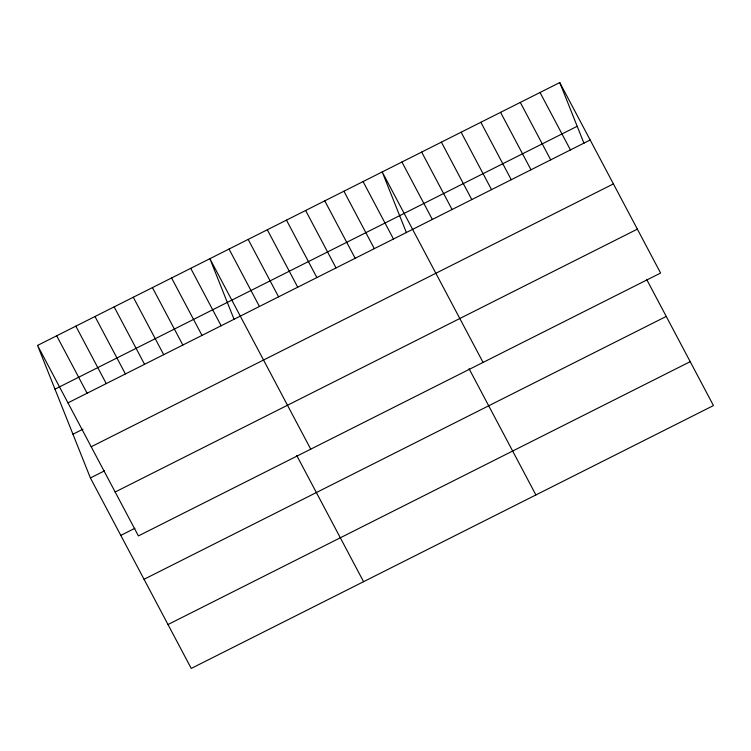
<?xml version="1.0" encoding="UTF-8"?>
<svg xmlns="http://www.w3.org/2000/svg" width="751" height="751" viewBox="0 0 751 751"><rect width="100%" height="100%" fill="white"/><g stroke="black" fill="none" stroke-linecap="round" stroke-linejoin="round"><path stroke-width="1.13" d="M37.55 345.432L559.758 82.563L660.608 273.045L138.409 535.914L37.55 345.432L90.392 477.955L191.242 668.437L713.45 405.568L646.62 279.344M54.983 389.168L577.19 126.29M67.956 402.865L590.164 139.996M72.95 434.219L83.032 429.15M91.209 446.77L613.407 183.901M90.392 477.955L104.502 470.849M115.156 492.008L637.364 229.139M120.798 535.388L134.908 528.282M144.042 579.293L666.25 316.424M167.999 624.532L690.207 361.663M540.025 92.495L570.441 149.928M520.302 102.427L550.708 159.86M500.57 112.359L530.985 169.782M480.847 122.282L511.253 179.714M461.114 132.214L491.529 189.646M441.391 142.146L471.797 199.578M421.658 152.077L452.074 209.51M401.935 162.009L432.341 219.442M483.062 362.423L382.203 171.941L406.432 232.688M469.065 368.722L535.904 494.947M363.062 181.573L393.468 239.006M343.911 191.214L374.317 248.647M324.761 200.855L355.176 258.288M305.619 210.496L336.026 267.929M286.469 220.127L316.875 277.56M267.318 229.768L297.734 287.201M248.177 239.409L278.583 296.842M229.027 249.05L259.433 306.483M310.736 449.173L209.876 258.682L234.105 319.438M296.739 455.472L363.568 581.687M190.726 268.323L221.141 325.756M171.585 277.964L201.991 335.397M152.434 287.605L182.84 345.038M133.284 297.236L163.699 354.669M114.143 306.877L144.549 364.31M94.992 316.518L125.398 373.951M75.842 326.159L106.257 383.592M56.7 335.791L87.107 393.224M559.758 82.563L583.978 143.319"/></g></svg>
